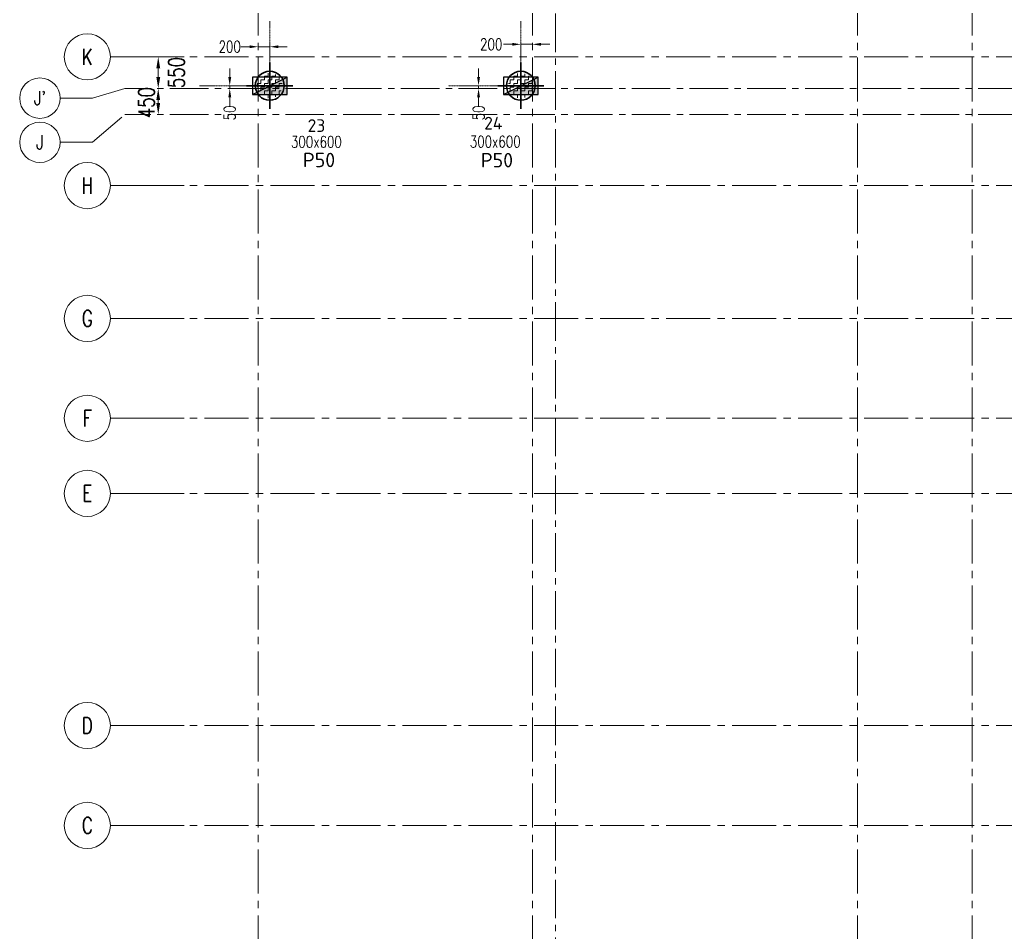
# Model space of a CAD drawing. Header units: millimetres. Extents: x -545754 to 527377, y 134623 to 1871324.
# Drawn here: x 442291 to 459363, y 225968 to 241771 of the extents above; entities that cross this region are included whole.
import ezdxf
from ezdxf.enums import TextEntityAlignment as Align

# ---------------------------------------------------------------- set-up
doc = ezdxf.new("R2010")
doc.units = ezdxf.units.MM
doc.header["$PDMODE"] = 35
doc.linetypes.add('CENTER2', pattern=[28.575, 19.05, -3.175, 3.175, -3.175])
doc.layers.get('Defpoints').update_dxf_attribs({"color": 252})
for name, color, linetype, lineweight in [('Geo Col Hatch', 66, 'Continuous', 5), ('Geo Col Size', 7, 'Continuous', 13), ('Geo Column', 10, 'Continuous', 25), ('Geo pile', 2, 'Continuous', 30), ('Geo-COLUMN-NO', 7, 'Continuous', 30), ('Geo-DIM-GRID', 144, 'CENTER2', 15), ('Geo-GRID', 8, 'CENTER2', 13), ('Geo-GRID-SHIFT', 172, 'CENTER2', 13), ('Geo-pile', 2, 'Continuous', 30), ('Geo-Pile Hatch', 54, 'Continuous', 13)]:
    doc.layers.add(name, color=color, linetype=linetype, lineweight=lineweight)
doc.layers.add('Geo-Pile Txt', color=7, linetype='Continuous')
doc.styles.add('Geo T TIMES NEW ROMAN', font='times.ttf')
doc.styles.add('ISCOPEUR', font='isocpeur.ttf')
doc.styles.add('simplex', font='simplex.shx', dxfattribs={"width": 0.75})
doc.dimstyles.new('Geo1-100 Dim 100', dxfattribs={"dimtxt": 300, "dimasz": 150, "dimexe": 0.11, "dimexo": 0.2, "dimgap": 0.1, "dimtad": 0, "dimdec": 0, "dimdsep": 46, "dimtxsty": 'simplex', "dimcen": 5, "dimdle": 11, "dimclrd": 8, "dimclre": 251, "dimclrt": 142, "dimadec": 0, "dimazin": 0, "dimtfac": 1, "dimtdec": 0, "dimtmove": 0, "dimatfit": 3, "dimfxl": 1, "dimlwd": 15, "dimlwe": 9, "dimarcsym": 0})
doc.dimstyles.new('Geo1-50 @ BEAM-NAME', dxfattribs={"dimtxt": 150, "dimasz": 130, "dimexe": 0.11, "dimexo": 0.2, "dimgap": 0.1, "dimtad": 0, "dimdec": 0, "dimdsep": 46, "dimtxsty": 'simplex', "dimcen": 5, "dimdle": 11, "dimse1": 1, "dimse2": 1, "dimclrd": 256, "dimclre": 251, "dimclrt": 7, "dimadec": 0, "dimazin": 0, "dimtfac": 1, "dimtdec": 0, "dimtmove": 0, "dimatfit": 3, "dimfxl": 1, "dimlwd": 15, "dimlwe": 9, "dimarcsym": 0})
pattern_1 = [(0, (0, 0), (63.5, 63.5), [63.5, -63.5]), (90, (63.5, 0), (-63.5, 63.5), [63.5, -63.5])]

# ---------------------------------------------------------------- blocks, each defined once
blk = doc.blocks.new('*U160')
at = {"layer": 'Geo Col Hatch'}
h = blk.add_hatch(color=256, dxfattribs=at)
h.dxf.hatch_style = 1
h.paths.add_polyline_path([(300, -150), (300, 150), (-300, -150)])
at = {"layer": 'Geo Column'}
blk.add_line((-300, -150), (300, 150), dxfattribs=at)
blk.add_lwpolyline([(-300, -150), (300, -150), (300, 150), (-300, 150)], close=True, dxfattribs=at)
at = {"layer": 'Geo Col Size', "color": 1, "style": 'simplex', "width": 0.75, "flags": 1}
blk.add_attdef('300X600', (278, -519), '', height=200, dxfattribs=at)
blk = doc.blocks.new('A$C4bcebf93')
at = {"layer": 'Geo Column'}
ref = blk.add_blockref('*U160', (-19080, 1830), dxfattribs=at)
ref.add_attrib('300X600', '300x600', (-18712, 757), dxfattribs={"layer": 'Geo Col Size', "height": 200, "style": 'simplex', "width": 0.75})
ref = blk.add_blockref('*U160', (-14730, 1830), dxfattribs=at)
ref.add_attrib('300X600', '300x600', (-15614, 761), dxfattribs={"layer": 'Geo Col Size', "height": 200, "style": 'simplex', "width": 0.75})
at = {"layer": 'Geo-COLUMN-NO', "style": 'ISCOPEUR'}
for s, p in [('23', (-18423, 1029)), ('24', (-15365, 1071))]:
    blk.add_text(s, height=220, dxfattribs=at).set_placement(p)
blk = doc.blocks.new('*U25')
at = {"layer": 'Geo-Pile Hatch'}
h = blk.add_hatch(dxfattribs=at)
h.set_pattern_fill('ZIGZAG', color=256, scale=20)
h.set_pattern_definition(pattern_1)
edge = h.paths.add_edge_path()
edge.add_line((-218, 16), (-16, 16))
edge.add_line((-16, 16), (-16, 218))
edge.add_arc((0, 0), 218, 94.1485, 175.8515)
h = blk.add_hatch(dxfattribs=at)
h.set_pattern_fill('ZIGZAG', color=256, scale=20)
h.set_pattern_definition(pattern_1)
edge = h.paths.add_edge_path()
edge.add_line((16, 16), (218, 16))
edge.add_arc((0, 0), 218, 4.1485, 85.8515)
edge.add_line((16, 218), (16, 16))
h = blk.add_hatch(dxfattribs=at)
h.set_pattern_fill('ZIGZAG', color=256, scale=20)
h.set_pattern_definition(pattern_1)
edge = h.paths.add_edge_path()
edge.add_line((-16, -16), (-218, -16))
edge.add_arc((0, 0), 218, 184.1485, 265.8515)
edge.add_line((-16, -218), (-16, -16))
h = blk.add_hatch(dxfattribs=at)
h.set_pattern_fill('ZIGZAG', color=256, scale=20)
h.set_pattern_definition(pattern_1)
edge = h.paths.add_edge_path()
edge.add_line((218, -16), (16, -16))
edge.add_line((16, -16), (16, -218))
edge.add_arc((0, 0), 218, 274.1485, 355.8515)
at = {"layer": 'Geo-pile'}
for p, q in [((0, 400), (0, -400)), ((-400, 0), (400, 0))]:
    blk.add_line(p, q, dxfattribs=at)
blk.add_circle((0, 0), 250, dxfattribs=at)
at = {"layer": 'Geo-Pile Txt', "color": 7, "style": 'Geo T TIMES NEW ROMAN'}
blk.add_attdef('P50', (303, -450), '', height=250, dxfattribs=at)
blk = doc.blocks.new('*D90')
at = {"layer": 'Defpoints', "color": 0, "transparency": 16777216}
for p in [(450239, 240578), (450485, 240578), (450571, 240628)]:
    blk.add_point(p, dxfattribs=at)
at = {"layer": 'Geo-GRID-SHIFT', "linetype": 'Continuous', "lineweight": 15, "transparency": 16777216}
for p, q in [((450239, 240778), (450239, 240928)), ((450239, 240628), (450239, 240578)), ((450239, 240428), (450239, 240278))]:
    blk.add_line(p, q, dxfattribs=at)
at = {"layer": 'Geo-GRID-SHIFT', "transparency": 16777216}
for points in [[(450214, 240778), (450264, 240778), (450239, 240628)], [(450214, 240428), (450264, 240428), (450239, 240578)]]:
    blk.add_solid(points, dxfattribs=at)
at = {"layer": 'Geo-GRID-SHIFT', "transparency": 16777216, "insert": (450239, 240157), "char_height": 200, "attachment_point": 5, "rotation": 90, "style": 'simplex'}
blk.add_mtext('50', dxfattribs=at)
blk = doc.blocks.new('*D91')
at = {"layer": 'Defpoints', "color": 0, "transparency": 16777216}
for p in [(451171, 241345), (450971, 241028), (451171, 241028)]:
    blk.add_point(p, dxfattribs=at)
at = {"layer": 'Geo-GRID-SHIFT', "linetype": 'Continuous', "lineweight": 15, "transparency": 16777216}
for p, q in [((450821, 241345), (450671, 241345)), ((450971, 241345), (451171, 241345)), ((451321, 241345), (451471, 241345))]:
    blk.add_line(p, q, dxfattribs=at)
at = {"layer": 'Geo-GRID-SHIFT', "transparency": 16777216}
for points in [[(450821, 241370), (450821, 241320), (450971, 241345)], [(451321, 241370), (451321, 241320), (451171, 241345)]]:
    blk.add_solid(points, dxfattribs=at)
at = {"layer": 'Geo-GRID-SHIFT', "transparency": 16777216, "insert": (450458, 241345), "char_height": 200, "attachment_point": 5, "style": 'simplex'}
blk.add_mtext('200', dxfattribs=at)
blk = doc.blocks.new('*D92')
at = {"layer": 'Defpoints', "color": 0, "transparency": 16777216}
for p in [(446421, 241303), (446421, 241134), (446621, 240949)]:
    blk.add_point(p, dxfattribs=at)
at = {"layer": 'Geo-GRID-SHIFT', "linetype": 'Continuous', "lineweight": 15, "transparency": 16777216}
for p, q in [((446271, 241303), (446121, 241303)), ((446621, 241303), (446421, 241303)), ((446771, 241303), (446921, 241303))]:
    blk.add_line(p, q, dxfattribs=at)
at = {"layer": 'Geo-GRID-SHIFT', "transparency": 16777216}
for points in [[(446271, 241328), (446271, 241278), (446421, 241303)], [(446771, 241328), (446771, 241278), (446621, 241303)]]:
    blk.add_solid(points, dxfattribs=at)
at = {"layer": 'Geo-GRID-SHIFT', "transparency": 16777216, "insert": (445928, 241303), "char_height": 200, "attachment_point": 5, "style": 'simplex'}
blk.add_mtext('200', dxfattribs=at)
blk = doc.blocks.new('*D140')
at = {"layer": 'Defpoints', "color": 0, "transparency": 16777216}
for p in [(445929, 240578), (446200, 240578), (446261, 240628)]:
    blk.add_point(p, dxfattribs=at)
at = {"layer": 'Geo-GRID-SHIFT', "linetype": 'Continuous', "lineweight": 15, "transparency": 16777216}
for p, q in [((445929, 240778), (445929, 240928)), ((445929, 240628), (445929, 240578)), ((445929, 240428), (445929, 240278))]:
    blk.add_line(p, q, dxfattribs=at)
at = {"layer": 'Geo-GRID-SHIFT', "transparency": 16777216}
for points in [[(445904, 240778), (445954, 240778), (445929, 240628)], [(445904, 240428), (445954, 240428), (445929, 240578)]]:
    blk.add_solid(points, dxfattribs=at)
at = {"layer": 'Geo-GRID-SHIFT', "transparency": 16777216, "insert": (445929, 240157), "char_height": 200, "attachment_point": 5, "rotation": 90, "style": 'simplex'}
blk.add_mtext('50', dxfattribs=at)
blk = doc.blocks.new('*U259')
at = {"layer": 'Geo-GRID', "ltscale": 0.5}
blk.add_line((0, -503.31), (0, -21), dxfattribs=at)
at = {"layer": 'Geo-GRID', "color": 142, "style": 'simplex', "width": 0.75}
blk.add_attdef('GRID', text='', height=3.5, dxfattribs=at).set_placement((0, 0), align=Align.MIDDLE_CENTER)
blk = doc.blocks.new('*U260')
at = {"layer": 'Geo-GRID', "ltscale": 0.5}
blk.add_line((0, -590.5), (0, -21), dxfattribs=at)
at = {"layer": 'Geo-GRID', "color": 142, "style": 'simplex', "width": 0.75}
blk.add_attdef('GRID', text='', height=3.5, dxfattribs=at).set_placement((4.55, 0), align=Align.MIDDLE_CENTER)
blk = doc.blocks.new('*U144')
at = {"layer": 'Geo-GRID', "ltscale": 0.5}
for p, q in [((13, 0), (5, 0)), ((13, 0), (21, 0)), ((463.5, 0), (21, 0))]:
    blk.add_line(p, q, dxfattribs=at)
at = {"layer": 'Geo-GRID', "linetype": 'Continuous'}
blk.add_circle((0, 0), 5, dxfattribs=at)
at = {"layer": 'Geo-GRID', "color": 142, "style": 'simplex', "width": 0.75}
blk.add_attdef('GRID', text='', height=3.5, dxfattribs=at).set_placement((0, 0), align=Align.MIDDLE_CENTER)
blk = doc.blocks.new('*U164')
at = {"layer": 'Geo-GRID', "ltscale": 0.5}
for p, q in [((17.55, -2.18), (9.55, -2.18)), ((17.55, -2.18), (25.55, -4.55)), ((546.31, -4.55), (25.55, -4.55))]:
    blk.add_line(p, q, dxfattribs=at)
at = {"layer": 'Geo-GRID', "linetype": 'Continuous'}
blk.add_circle((4.55, -2.18), 5, dxfattribs=at)
at = {"layer": 'Geo-GRID', "color": 142, "style": 'simplex', "width": 0.75}
blk.add_attdef('GRID', text='', height=3.5, dxfattribs=at).set_placement((4.55, -2.18), align=Align.MIDDLE_CENTER)
blk = doc.blocks.new('*U163')
at = {"layer": 'Geo-GRID', "ltscale": 0.5}
for p, q in [((17.55, 2.31), (9.55, 2.31)), ((17.55, 2.31), (25.55, -4.55)), ((546.31, -4.55), (25.55, -4.55))]:
    blk.add_line(p, q, dxfattribs=at)
at = {"layer": 'Geo-GRID', "linetype": 'Continuous'}
blk.add_circle((4.55, 2.31), 5, dxfattribs=at)
at = {"layer": 'Geo-GRID', "color": 142, "style": 'simplex', "width": 0.75}
blk.add_attdef('GRID', text='', height=3.5, dxfattribs=at).set_placement((4.55, 2.31), align=Align.MIDDLE_CENTER)
blk = doc.blocks.new('*D225')
at = {"layer": 'Defpoints', "color": 0, "transparency": 16777216}
for p in [(-21211, 1780), (-21211, 1780), (-21211, 1330)]:
    blk.add_point(p, dxfattribs=at)
at = {"layer": 'Geo-DIM-GRID', "color": 251, "lineweight": 9, "transparency": 16777216}
for p, q in [((-21211, 1780), (-21211, 1780)), ((-21211, 1330), (-21211, 1330))]:
    blk.add_line(p, q, dxfattribs=at)
at = {"layer": 'Geo-DIM-GRID', "color": 8, "linetype": 'Continuous', "lineweight": 15, "transparency": 16777216}
blk.add_line((-21211, 1530), (-21211, 1580), dxfattribs=at)
at = {"layer": 'Geo-DIM-GRID', "color": 8, "transparency": 16777216}
for points in [[(-21244, 1580), (-21178, 1580), (-21211, 1780)], [(-21244, 1530), (-21178, 1530), (-21211, 1330)]]:
    blk.add_solid(points, dxfattribs=at)
at = {"layer": 'Geo-DIM-GRID', "color": 142, "transparency": 16777216, "insert": (-21414, 1537), "char_height": 280, "attachment_point": 5, "rotation": 90, "style": 'simplex'}
blk.add_mtext('450', dxfattribs=at)
blk = doc.blocks.new('*D226')
at = {"layer": 'Defpoints', "color": 0, "transparency": 16777216}
for p in [(-21211, 2330), (-21211, 2330), (-21211, 1780)]:
    blk.add_point(p, dxfattribs=at)
at = {"layer": 'Geo-DIM-GRID', "color": 251, "lineweight": 9, "transparency": 16777216}
for p, q in [((-21211, 2330), (-21211, 2330)), ((-21211, 1780), (-21211, 1780))]:
    blk.add_line(p, q, dxfattribs=at)
at = {"layer": 'Geo-DIM-GRID', "color": 8, "linetype": 'Continuous', "lineweight": 15, "transparency": 16777216}
blk.add_line((-21211, 1980), (-21211, 2130), dxfattribs=at)
at = {"layer": 'Geo-DIM-GRID', "color": 8, "transparency": 16777216}
for points in [[(-21244, 2130), (-21177, 2130), (-21211, 2330)], [(-21244, 1980), (-21177, 1980), (-21211, 1780)]]:
    blk.add_solid(points, dxfattribs=at)
at = {"layer": 'Geo-DIM-GRID', "color": 142, "transparency": 16777216, "insert": (-20896, 2057), "char_height": 280, "attachment_point": 5, "rotation": 90, "style": 'simplex'}
blk.add_mtext('550', dxfattribs=at)
blk = doc.blocks.new('A$C7fc8e567')
at = {"layer": 'Geo-DIM-GRID', "xscale": 80, "yscale": 80, "zscale": 80}
blk.add_blockref('*U259', (-19480, 16675.1), dxfattribs=at)
at = {"layer": 'Geo-GRID'}
for name, p, xscale, yscale, zscale in [('*U260', (-14330, 17745.1), 70, 70, 70), ('*U259', (-14730, 16675.1), 80, 80, 80), ('*U259', (-9100, 16675.1), 80, 80, 80), ('*U259', (-7110, 16675.1), 80, 80, 80)]:
    blk.add_blockref(name, p, dxfattribs=dict(at, xscale=xscale, yscale=yscale, zscale=zscale))
at = {"layer": 'Geo-GRID', "xscale": 80, "yscale": 80, "zscale": 80}
for p, values in [((-22439.4, 2330), {'GRID': 'K'}), ((-22439.4, 100), {'GRID': 'H'}), ((-22439.4, -2200), {'GRID': 'G'}), ((-22439.4, -3930), {'GRID': 'F'}), ((-22439.4, -5230), {'GRID': 'E'}), ((-22439.4, -9250), {'GRID': 'D'}), ((-22439.4, -10980), {'GRID': 'C'})]:
    blk.add_blockref('*U144', p, dxfattribs=at).add_auto_attribs(values)
at = {"layer": 'Geo-GRID'}
ref = blk.add_blockref('*U164', (-23578.9, 1461.7), dxfattribs=dict(at, xscale=-70, yscale=70, zscale=70, rotation=180))
ref.add_attrib('GRID', "J'", dxfattribs={"color": 142, "height": 245, "style": 'simplex', "width": 0.75}).set_placement((-23260.6, 1614.1), align=Align.MIDDLE_CENTER)
ref = blk.add_blockref('*U163', (-23578.9, 1011.7), dxfattribs=dict(at, xscale=-70, yscale=70, zscale=70, rotation=180))
ref.add_attrib('GRID', 'J', dxfattribs={"color": 142, "height": 245, "style": 'simplex', "width": 0.75}).set_placement((-23260.6, 850.1), align=Align.MIDDLE_CENTER)
at = {"layer": 'Geo-DIM-GRID'}
for base, p1, p2, picture, middle in [((-21210.8, 2330), (-21210.9, 1780), (-21210.8, 2330), '*D226', (-20895.6, 2057.2)), ((-21211.1, 1780), (-21211.1, 1330), (-21211.1, 1780), '*D225', (-21414.5, 1537.3))]:
    dim = blk.add_linear_dim(base=base, p1=p1, p2=p2, angle=90, dimstyle='Geo1-100 Dim 100', override={"dimtxt": 280, "dimasz": 200, "dimtmove": 2}, dxfattribs=at)
    dim.commit()
    dim.dimension.update_dxf_attribs({"geometry": picture, "text_midpoint": middle, "dimtype": 128})

msp = doc.modelspace()

# ---------------------------------------------------------------- linework, layer by layer
at = {"layer": 'Geo-GRID-SHIFT'}
for p, q in [((450971.2, 241028.5), (450971.2, 241746.3)), ((446621.2, 241028.5), (446621.2, 241745.9)), ((446221.2, 240628.5), (445402.9, 240628.5)), ((450571.2, 240628.5), (449717.1, 240628.5))]:
    msp.add_line(p, q, dxfattribs=at)

# ---------------------------------------------------------------- block references
at = {"layer": 'Geo Column'}
msp.add_blockref('A$C4bcebf93', (465701.2, 238798.5), dxfattribs=at)
at = {"layer": 'Geo-GRID'}
msp.add_blockref('A$C7fc8e567', (465901.2, 238798.5), dxfattribs=at)
at = {"layer": 'Geo-pile'}
ref = msp.add_blockref('*U25', (446621.2, 240628.5), dxfattribs=at)
ref.add_attrib('P50', 'P50', (447195.5, 239217.4), dxfattribs={"layer": 'Geo pile', "color": 7, "height": 250, "style": 'ISCOPEUR'})
ref = msp.add_blockref('*U25', (450971.2, 240628.5), dxfattribs=at)
ref.add_attrib('P50', 'P50', (450277.4, 239213.9), dxfattribs={"layer": 'Geo pile', "color": 7, "height": 250, "style": 'ISCOPEUR'})

# ---------------------------------------------------------------- dimensions: what is measured, and where the dimension line sits
at = {"layer": 'Geo-GRID-SHIFT'}
dim = msp.add_linear_dim(base=(446421.2, 241303.1), p1=(446621.2, 240949), p2=(446421.2, 241134.2), dimstyle='Geo1-50 @ BEAM-NAME', override={"dimtxt": 200, "dimasz": 150, "dimclrt": 256, "dimfxl": 2, "dimarcsym": 1}, dxfattribs=at)
dim.commit()
dim.dimension.update_dxf_attribs({"geometry": '*D92', "text_midpoint": (445928.2, 241303.1)})
dim = msp.add_linear_dim(base=(451171.2, 241345.2), p1=(450971.2, 241028.5), p2=(451171.2, 241028.5), dimstyle='Geo1-50 @ BEAM-NAME', override={"dimtxt": 200, "dimasz": 150, "dimclrt": 256, "dimtmove": 2, "dimfxl": 2, "dimarcsym": 1}, dxfattribs=at)
dim.commit()
dim.dimension.update_dxf_attribs({"geometry": '*D91', "text_midpoint": (450457.9, 241345.2), "dimtype": 160})
for base, p1, p2, picture, middle in [((445928.9, 240578.5), (446260.5, 240628.5), (446200.1, 240578.5), '*D140', (445928.9, 240156.9)), ((450239.5, 240578.5), (450571.2, 240628.5), (450485, 240578.5), '*D90', (450239.5, 240156.9))]:
    dim = msp.add_linear_dim(base=base, p1=p1, p2=p2, angle=90, dimstyle='Geo1-50 @ BEAM-NAME', override={"dimtxt": 200, "dimasz": 150, "dimclrt": 256, "dimfxl": 2, "dimarcsym": 1}, dxfattribs=at)
    dim.commit()
    dim.dimension.update_dxf_attribs({"geometry": picture, "text_midpoint": middle})

doc.saveas('drawing.dxf')
